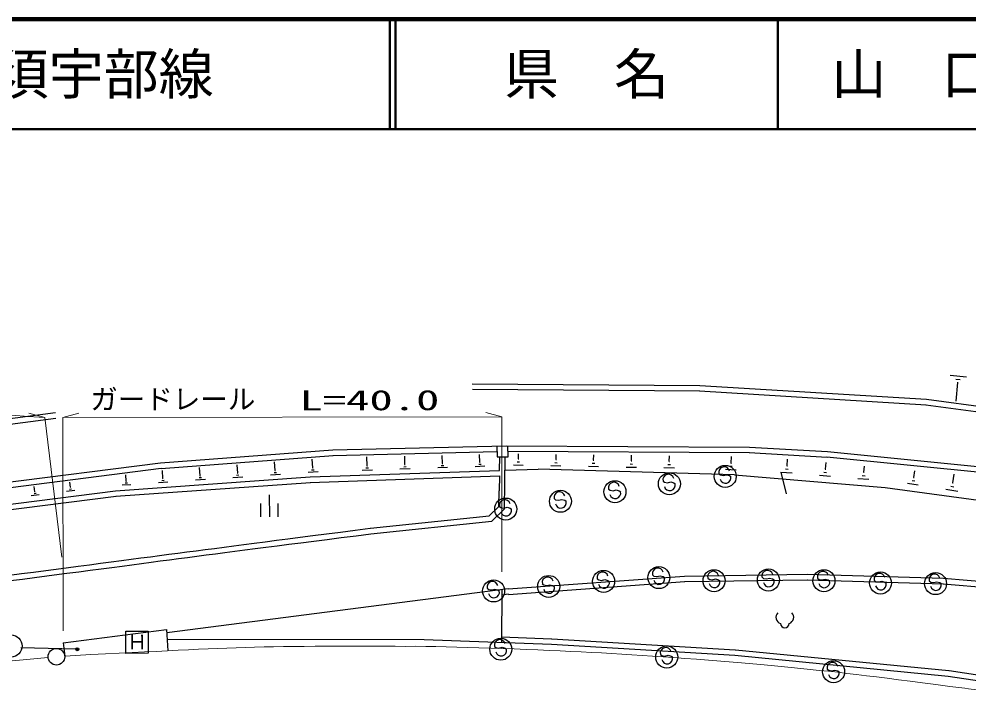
# Model space of a CAD drawing. Units: millimetres, scale not verified. Extents: x 40000 to 680000, y 20000 to 380000.
# Drawn here: x 264042 to 350388, y 318031 to 380000 of the extents above; entities that cross this region are included whole.
import ezdxf
from ezdxf.enums import TextEntityAlignment as Align

# ---------------------------------------------------------------- set-up
doc = ezdxf.new("R2010")
doc.units = ezdxf.units.MM
doc.header["$LTSCALE"] = 1000
doc.linetypes.add('CHAIN', pattern=[18.5, 12, -1.5, 3.5, -1.5])
for name, color, linetype, lineweight in [('M-BGD', 7, 'Continuous', 25), ('M-BMK', 2, 'CHAIN', 13), ('M-BMK-SRVR', 3, 'Continuous', 25), ('M-STR-HTXT', 7, 'Continuous', 13), ('M-STR-STRC', 7, 'Continuous', 25), ('M-TTL', 2, 'Continuous', 140), ('M-TTL-LINE', 7, 'Continuous', 50)]:
    doc.layers.add(name, color=color, linetype=linetype, lineweight=lineweight)
doc.layers.add('M-TTL-TXT', color=7, linetype='Continuous')
doc.styles.add('ＭＳ ゴシック', font='')
doc.styles.get('ＭＳ ゴシック').set_extended_font_data('MS Gothic')

msp = doc.modelspace()

# ---------------------------------------------------------------- linework, layer by layer
at = {"layer": 'M-BGD'}
for p, q in [((348681, 347632), (350155, 347484)), ((349203, 347282), (349574, 347243)), ((305232, 346862), (325931, 346708)), ((305267, 346360), (325932, 346207)), ((325931, 346708), (346530, 345444)), ((349354, 346962), (349186, 345278)), ((349314, 346972), (349404, 346962)), ((325902, 346207), (346500, 344943)), ((346530, 345444), (363401, 343173)), ((346470, 344943), (363342, 342672)), ((250637, 342081), (267353, 344238)), ((250708, 341580), (267399, 343733)), ((292554, 340838), (308329, 341231)), ((307467, 341210), (307488, 340207)), ((308329, 341231), (330439, 341102)), ((308491, 340229), (308469, 341231)), ((330439, 341102), (337516, 340701)), ((276910, 339663), (292554, 340838)), ((276951, 339162), (292594, 340337)), ((292564, 340336), (307478, 340708)), ((295683, 339409), (295662, 340221)), ((299120, 339514), (299099, 340286)), ((302538, 339619), (302507, 340351)), ((305926, 339724), (305905, 340426)), ((307488, 340207), (308491, 340229)), ((307721, 338985), (307739, 340218)), ((308167, 335488), (308240, 340228)), ((308480, 340730), (330440, 340601)), ((309433, 340020), (309442, 340481)), ((312851, 339964), (312860, 340435)), ((316269, 339909), (316278, 340400)), ((319707, 339844), (319716, 340355)), ((323145, 339788), (323164, 340310)), ((328757, 339656), (328787, 340237)), ((330410, 340611), (337487, 340200)), ((337466, 340210), (352834, 338678)), ((337516, 340701), (352883, 339169)), ((252358, 336571), (276910, 339663)), ((283917, 338741), (283866, 339492)), ((287324, 338976), (287273, 339748)), ((290752, 339211), (290691, 340003)), ((295653, 339409), (295713, 339409)), ((299090, 339514), (299150, 339514)), ((302428, 339438), (302659, 339439)), ((302508, 339619), (302568, 339619)), ((305495, 339353), (306377, 339384)), ((305826, 339543), (306046, 339554)), ((305895, 339724), (305956, 339724)), ((308973, 339488), (309875, 339469)), ((309323, 339749), (309544, 339749)), ((309413, 340020), (309463, 340020)), ((312381, 339422), (313293, 339404)), ((312731, 339694), (312962, 339684)), ((312821, 339964), (312881, 339964)), ((315798, 339357), (316721, 339348)), ((316149, 339628), (316379, 339629)), ((316239, 339909), (316299, 339909)), ((319587, 339573), (319817, 339563)), ((319677, 339844), (319737, 339844)), ((323025, 339508), (323265, 339508)), ((323124, 339788), (323175, 339789)), ((328628, 339365), (328868, 339356)), ((328727, 339656), (328788, 339646)), ((333819, 339403), (333879, 339403)), ((333849, 339403), (333899, 340014)), ((337348, 339107), (337397, 339698)), ((340836, 338811), (340885, 339383)), ((252419, 336070), (276971, 339172)), ((273785, 338005), (273744, 338566)), ((277122, 338260), (277071, 338981)), ((280510, 338505), (280458, 339247)), ((280480, 338505), (280540, 338505)), ((283807, 338550), (284037, 338570)), ((283887, 338741), (283937, 338741)), ((286894, 338584), (287806, 338646)), ((287224, 338785), (287455, 338806)), ((287294, 338976), (287354, 338976)), ((290311, 338810), (291233, 338881)), ((290502, 338399), (307721, 338985)), ((290513, 337898), (307701, 338484)), ((290642, 339021), (290872, 339041)), ((290722, 339211), (290772, 339221)), ((295222, 339017), (296174, 339049)), ((295573, 339218), (295813, 339229)), ((298670, 339132), (299592, 339164)), ((299010, 339323), (299241, 339334)), ((302098, 339247), (303000, 339269)), ((307701, 338484), (307693, 337121)), ((308222, 339006), (311228, 339100)), ((329070, 338584), (311228, 339100)), ((319226, 339292), (320158, 339283)), ((322664, 339237), (323606, 339218)), ((328247, 339084), (329219, 339035)), ((329070, 338584), (342782, 337421)), ((333299, 338831), (334311, 338752)), ((333299, 338831), (333763, 336867)), ((333699, 339112), (333950, 339082)), ((336807, 338545), (337800, 338466)), ((337198, 338816), (337448, 338796)), ((337318, 339107), (337378, 339097)), ((340686, 338520), (340937, 338501)), ((340806, 338811), (340866, 338811)), ((345387, 338347), (345476, 338958)), ((348926, 337851), (349045, 338632)), ((268714, 337446), (268653, 337927)), ((272804, 337141), (290502, 338399)), ((272845, 336640), (290533, 337898)), ((273425, 337663), (274196, 337715)), ((273705, 337844), (273895, 337854)), ((273765, 337995), (273815, 338005)), ((276712, 337888), (277574, 337950)), ((277022, 338079), (277233, 338100)), ((277092, 338260), (277142, 338270)), ((280089, 338114), (280981, 338175)), ((280410, 338325), (280630, 338335)), ((283487, 338349), (284389, 338411)), ((340296, 338259), (341278, 338180)), ((344796, 337825), (345779, 337676)), ((345217, 338066), (345458, 338026)), ((345347, 338347), (345417, 338337)), ((348896, 337861), (348956, 337851)), ((248784, 334090), (272804, 337141)), ((265157, 336709), (265889, 336801)), ((265408, 336890), (265598, 336911)), ((265488, 337051), (265427, 337532)), ((265468, 337041), (265508, 337051)), ((268374, 337105), (269116, 337196)), ((268634, 337286), (268815, 337306)), ((268684, 337446), (268734, 337446)), ((286794, 336764), (286797, 334759)), ((307665, 335707), (307693, 337121)), ((342782, 337421), (355103, 335765)), ((348275, 337278), (349368, 337109)), ((348736, 337550), (349006, 337500)), ((248845, 333599), (272865, 336640)), ((285993, 335961), (285995, 334758)), ((287599, 334760), (287597, 335963)), ((306784, 334844), (307665, 335707)), ((307016, 334363), (308167, 335488)), ((295981, 333726), (306784, 334844)), ((296032, 333225), (307016, 334363)), ((291983, 333219), (293266, 333382)), ((293266, 333382), (294609, 333554)), ((294609, 333554), (295971, 333726)), ((285429, 332368), (286411, 332500)), ((286411, 332500), (287434, 332632)), ((287434, 332632), (288486, 332763)), ((288486, 332763), (289598, 332905)), ((289598, 332905), (290761, 333057)), ((289669, 332414), (290831, 332556)), ((290761, 333057), (291983, 333219)), ((290831, 332556), (292044, 332718)), ((292044, 332718), (293327, 332881)), ((293327, 332881), (294679, 333053)), ((294679, 333053), (296032, 333225)), ((278485, 331466), (279307, 331578)), ((279307, 331578), (280138, 331689)), ((280138, 331689), (280970, 331791)), ((280970, 331791), (281822, 331902)), ((281822, 331902), (282694, 332014)), ((282694, 332014), (283576, 332135)), ((282755, 331523), (283646, 331634)), ((283576, 332135), (284487, 332247)), ((283646, 331634), (284558, 331756)), ((284487, 332247), (285429, 332368)), ((284558, 331756), (285500, 331877)), ((285500, 331877), (286482, 331999)), ((286482, 331999), (287494, 332131)), ((287494, 332131), (288557, 332272)), ((288557, 332272), (289669, 332414)), ((272412, 330676), (273344, 330798)), ((273344, 330798), (274236, 330919)), ((274236, 330919), (275118, 331031)), ((275118, 331031), (275980, 331142)), ((275980, 331142), (276821, 331254)), ((276041, 330641), (276882, 330753)), ((276821, 331254), (277653, 331365)), ((276882, 330753), (277714, 330864)), ((277653, 331365), (278485, 331466)), ((277714, 330864), (278546, 330975)), ((278546, 330975), (279367, 331077)), ((279367, 331077), (280199, 331188)), ((280199, 331188), (281041, 331300)), ((281041, 331300), (281893, 331411)), ((281893, 331411), (282755, 331523)), ((265358, 329744), (266480, 329886)), ((266480, 329886), (267181, 329977)), ((267181, 329977), (268324, 330129)), ((268324, 330129), (269406, 330271)), ((269406, 330271), (270448, 330413)), ((269477, 329780), (270519, 329912)), ((270448, 330413), (271450, 330544)), ((270519, 329912), (271511, 330053)), ((271450, 330544), (272412, 330676)), ((271511, 330053), (272473, 330175)), ((272473, 330175), (273405, 330297)), ((273405, 330297), (274307, 330418)), ((274307, 330418), (275189, 330530)), ((275189, 330530), (276041, 330641)), ((263193, 329460), (264255, 329602)), ((263274, 328969), (264346, 329101)), ((264255, 329602), (265358, 329744)), ((264346, 329101), (265438, 329243)), ((265438, 329243), (266561, 329395)), ((266561, 329395), (267252, 329486)), ((267252, 329486), (268385, 329638)), ((268385, 329638), (269477, 329780)), ((308488, 328221), (324522, 329377)), ((324522, 329377), (335688, 329543)), ((324533, 328876), (335698, 329042)), ((335678, 329042), (348057, 328689)), ((335688, 329543), (348076, 329190)), ((348076, 329190), (362601, 327927)), ((308488, 328221), (277473, 324229)), ((308528, 327720), (324563, 328876)), ((348027, 328688), (362551, 327426)), ((268063, 323323), (277452, 324529)), ((277452, 324529), (277565, 322595)), ((307892, 323861), (312453, 323687)), ((268063, 323323), (268195, 322101)), ((277504, 323637), (300867, 323630)), ((300867, 323630), (312434, 323186)), ((312434, 323186), (329113, 322187)), ((312463, 323687), (329142, 322688)), ((329113, 322187), (348500, 320300)), ((329162, 322688), (348549, 320791)), ((348579, 320791), (357942, 319391)), ((348500, 320300), (357873, 318890))]:
    msp.add_line(p, q, dxfattribs=at)
for centre, radius, start, end in [((333425, 325638), 583, 135.87698, 252.35812), ((333872, 325639), 583, 287.80432, 44.28546), ((333650, 325083), 401, 180.0813, 0.08114)]:
    msp.add_arc(centre, radius, start, end, dxfattribs=at)
at = {"layer": 'M-BMK'}
for p, q in [((285453, 322917), (286315, 322938)), ((286315, 322938), (287187, 322949)), ((287187, 322949), (288079, 322971)), ((288079, 322971), (289001, 322982)), ((289001, 322982), (289953, 322993)), ((289953, 322993), (290955, 323005)), ((290955, 323005), (291998, 323006)), ((291998, 323006), (293090, 323008)), ((293090, 323008), (294022, 323009)), ((294022, 323009), (295155, 323011)), ((295155, 323011), (296227, 323012)), ((296227, 323012), (297249, 323004)), ((297249, 323004), (298232, 323005)), ((298232, 323005), (299184, 322996)), ((299184, 322996), (300106, 322998)), ((300106, 322998), (301028, 322989)), ((301028, 322989), (301940, 322970)), ((301940, 322970), (302872, 322952)), ((302872, 322952), (303825, 322933)), ((303825, 322933), (304807, 322904)), ((269187, 322172), (268195, 322101)), ((269187, 322172), (270580, 322244)), ((270580, 322244), (271903, 322306)), ((271903, 322306), (273156, 322368)), ((273156, 322368), (274328, 322430)), ((274328, 322430), (275451, 322492)), ((275451, 322492), (276513, 322543)), ((276513, 322543), (277535, 322595)), ((277535, 322595), (278507, 322636)), ((278507, 322636), (279440, 322688)), ((279440, 322688), (280352, 322729)), ((280352, 322729), (281223, 322761)), ((281223, 322761), (282085, 322802)), ((282085, 322802), (282937, 322833)), ((282937, 322833), (283779, 322864)), ((283779, 322864), (284611, 322886)), ((284611, 322886), (285453, 322917)), ((304807, 322904), (305839, 322876)), ((305839, 322876), (306922, 322837)), ((306922, 322837), (307884, 322798)), ((307884, 322798), (309037, 322760)), ((309037, 322760), (310139, 322711)), ((310139, 322711), (311202, 322673)), ((311202, 322673), (312224, 322624)), ((312224, 322624), (313226, 322575)), ((313226, 322575), (314189, 322537)), ((314189, 322537), (315141, 322488)), ((315141, 322488), (316073, 322439)), ((316073, 322439), (316995, 322400)), ((316995, 322400), (317907, 322341)), ((317907, 322341), (318829, 322293)), ((318829, 322293), (319742, 322234)), ((319742, 322234), (320674, 322175)), ((320674, 322175), (321616, 322116)), ((321616, 322116), (322578, 322047)), ((262442, 321591), (266692, 321978)), ((322578, 322047), (323561, 321979)), ((323561, 321979), (324573, 321900)), ((324573, 321900), (325626, 321821)), ((325626, 321821), (326708, 321733)), ((326708, 321733), (327841, 321644)), ((327841, 321644), (328202, 321614)), ((328202, 321614), (329334, 321516)), ((329334, 321516), (330417, 321427)), ((330417, 321427), (331429, 321338)), ((331429, 321338), (332402, 321249)), ((332402, 321249), (333324, 321161)), ((333324, 321161), (334226, 321082)), ((334226, 321082), (335088, 320993)), ((335088, 320993), (335940, 320904)), ((335940, 320904), (336782, 320815)), ((336782, 320815), (337614, 320726)), ((337614, 320726), (338456, 320637)), ((338456, 320637), (339298, 320538)), ((339298, 320538), (340171, 320429)), ((340171, 320429), (341063, 320320)), ((341063, 320320), (341985, 320211)), ((341985, 320211), (342957, 320092)), ((342957, 320092), (343970, 319963)), ((343970, 319963), (345042, 319824)), ((345042, 319824), (346175, 319675)), ((346175, 319675), (347368, 319527)), ((347368, 319527), (348651, 319358)), ((348651, 319358), (350015, 319190)), ((350015, 319190), (350335, 319140)), ((350335, 319140), (351097, 319031))]:
    msp.add_line(p, q, dxfattribs=at)
at = {"layer": 'M-BMK-SRVR'}
msp.add_circle((267443, 322049), 752, dxfattribs=at)
at = {"layer": 'M-STR-HTXT'}
for p, q in [((264926, 344176), (266380, 343797)), ((267931, 331111), (266380, 343797)), ((268034, 343800), (269487, 344183)), ((268034, 343800), (307914, 343856)), ((268034, 343800), (268061, 324396)), ((306470, 344235), (307914, 343856)), ((307914, 343856), (307934, 329754))]:
    msp.add_line(p, q, dxfattribs=at)
msp.add_open_spline([(58051, 291624), (77047, 304417), (96042, 317210), (116813, 326633), (134001, 334431), (152404, 339920), (171026, 342907), (202398, 347939), (234389, 345868), (266380, 343797)], degree=3, knots=[0, 0, 0, 0, 1, 1, 1, 2, 2, 2, 3, 3, 3, 3], dxfattribs=at)
at = {"layer": 'M-STR-STRC'}
for p, q in [((327646, 338672), (327787, 338572)), ((327787, 338572), (328047, 338523)), ((328047, 338523), (328338, 338593)), ((328338, 338593), (328619, 338523)), ((328619, 338523), (328739, 338433)), ((322576, 338014), (322716, 337904)), ((322716, 337904), (322977, 337854)), ((322977, 337854), (323277, 337934)), ((323277, 337934), (323548, 337855)), ((323548, 337855), (323669, 337765)), ((317636, 337285), (317766, 337185)), ((317766, 337185), (318037, 337135)), ((318037, 337135), (318327, 337206)), ((318327, 337206), (318598, 337136)), ((318598, 337136), (318728, 337046)), ((312686, 336416), (312816, 336316)), ((312816, 336316), (313087, 336266)), ((313087, 336266), (313377, 336337)), ((313377, 336337), (313648, 336267)), ((313648, 336267), (313778, 336177)), ((307705, 335707), (307846, 335607)), ((307846, 335607), (308106, 335558)), ((308106, 335558), (308397, 335628)), ((308397, 335628), (308678, 335558)), ((308678, 335558), (308798, 335468)), ((316595, 329135), (316735, 329035)), ((316735, 329035), (316996, 328985)), ((316996, 328985), (317286, 329056)), ((317286, 329056), (317567, 328986)), ((317567, 328986), (317688, 328896)), ((321616, 329493), (321756, 329383)), ((321756, 329383), (322017, 329333)), ((322017, 329333), (322307, 329414)), ((322307, 329414), (322588, 329334)), ((322588, 329334), (322708, 329244)), ((326637, 329199), (326778, 329099)), ((326778, 329099), (327049, 329050)), ((327049, 329050), (327339, 329120)), ((327339, 329120), (327610, 329050)), ((327610, 329050), (327730, 328960)), ((331579, 329277), (331719, 329166)), ((331719, 329166), (331980, 329117)), ((331980, 329117), (332270, 329187)), ((332270, 329187), (332541, 329118)), ((332541, 329118), (332671, 329028)), ((336620, 329193), (336761, 329083)), ((336761, 329083), (337021, 329044)), ((337021, 329044), (337322, 329114)), ((337322, 329114), (337593, 329034)), ((337593, 329034), (337713, 328954)), ((341762, 329000), (341903, 328890)), ((306593, 328269), (306734, 328169)), ((306734, 328169), (307004, 328119)), ((307004, 328119), (307295, 328190)), ((307295, 328190), (307566, 328120)), ((307566, 328120), (307696, 328030)), ((307936, 328151), (307893, 323360)), ((311604, 328677), (311745, 328577)), ((311745, 328577), (312005, 328527)), ((312005, 328527), (312296, 328598)), ((312296, 328598), (312576, 328528)), ((312576, 328528), (312697, 328438)), ((341903, 328890), (342173, 328851)), ((342173, 328851), (342464, 328921)), ((342464, 328921), (342734, 328841)), ((342734, 328841), (342865, 328751)), ((346774, 328947), (346904, 328837)), ((346904, 328837), (347175, 328787)), ((347175, 328787), (347465, 328868)), ((347465, 328868), (347736, 328788)), ((347736, 328788), (347866, 328698)), ((308548, 327730), (307937, 327649)), ((273764, 324364), (275769, 324366)), ((273767, 322359), (273764, 324364)), ((275769, 324366), (275772, 322362)), ((307252, 322988), (307393, 322878)), ((269186, 322743), (264215, 322847)), ((269296, 322704), (269377, 322774)), ((275772, 322362), (273767, 322359)), ((307393, 322878), (307653, 322828)), ((307653, 322828), (307944, 322909)), ((307944, 322909), (308225, 322829)), ((308225, 322829), (308345, 322739)), ((322348, 322268), (322478, 322158)), ((322478, 322158), (322749, 322118)), ((322749, 322118), (323039, 322188)), ((323039, 322188), (323310, 322119)), ((323310, 322119), (323440, 322029)), ((337494, 320926), (337634, 320826)), ((337634, 320826), (337895, 320776)), ((337895, 320776), (338195, 320847)), ((338195, 320847), (338466, 320777)), ((338466, 320777), (338587, 320687))]:
    msp.add_line(p, q, dxfattribs=at)
for centre, radius in [((328228, 338433), 1002), ((323157, 337764), 1002), ((318207, 337045), 1002), ((313257, 336176), 1002), ((308287, 335468), 1002), ((317176, 328895), 1002), ((322197, 329243), 1002), ((327219, 328960), 1002), ((332160, 329027), 1002), ((337202, 328954), 1002), ((307175, 328029), 1002), ((312186, 328437), 1002), ((342344, 328751), 1002), ((347345, 328698), 1002), ((263322, 323026), 1002), ((307834, 322738), 1002), ((322919, 322028), 1002), ((269337, 322734), 140), ((269337, 322734), 110), ((269337, 322734), 80.2), ((269337, 322734), 50.1), ((269337, 322734), 20), ((338075, 320686), 1002)]:
    msp.add_circle(centre, radius, dxfattribs=at)
for centre, start, end in [((323067, 338135), 13.98682, 193.98682), ((328137, 338803), 13.98682, 193.98682), ((318116, 337406), 13.98682, 193.98682), ((323188, 337644), 193.98682, 13.98682), ((328258, 338312), 193.98682, 13.98682), ((313166, 336537), 13.98682, 193.98682), ((318237, 336925), 193.98682, 13.98682), ((308196, 335828), 13.98682, 193.98682), ((313287, 336056), 193.98682, 13.98682), ((308317, 335347), 193.98682, 13.98682), ((322107, 329614), 13.98682, 193.98682), ((332059, 329397), 13.98682, 193.98682), ((312095, 328798), 13.98682, 193.98682), ((317086, 329256), 13.98682, 193.98682), ((322228, 329123), 193.98682, 13.98682), ((327128, 329320), 13.98682, 193.98682), ((332190, 328907), 193.98682, 13.98682), ((337111, 329314), 13.98682, 193.98682), ((342253, 329121), 13.98682, 193.98682), ((347254, 329068), 13.98682, 193.98682), ((307084, 328390), 13.98682, 193.98682), ((312216, 328317), 193.98682, 13.98682), ((317207, 328775), 193.98682, 13.98682), ((327249, 328839), 193.98682, 13.98682), ((337232, 328823), 193.98682, 13.98682), ((342374, 328630), 193.98682, 13.98682), ((347375, 328577), 193.98682, 13.98682), ((307205, 327909), 193.98682, 13.98682), ((307743, 323109), 13.98682, 193.98682), ((307864, 322618), 193.98682, 13.98682), ((322828, 322389), 13.98682, 193.98682), ((322949, 321908), 193.98682, 13.98682), ((337985, 321047), 13.98682, 193.98682), ((338106, 320566), 193.98682, 13.98682)]:
    msp.add_arc(centre, 501, start, end, dxfattribs=at)
at = {"layer": 'M-TTL'}
msp.add_line((680000, 380000), (40000, 380000), dxfattribs=at)
at = {"layer": 'M-TTL-LINE'}
for p, q in [((297750, 380000), (297750, 370000)), ((298250, 380000), (298250, 370000)), ((333000, 380000), (333000, 370000)), ((40000, 370000), (680000, 370000))]:
    msp.add_line(p, q, dxfattribs=at)

# ---------------------------------------------------------------- texts
at = {"layer": 'M-STR-HTXT', "style": 'ＭＳ ゴシック'}
msp.add_text('ガードレール', height=1833, rotation=0.081, dxfattribs=at).set_placement((270524, 343977), align=Align.BOTTOM_LEFT)
at = {"layer": 'M-STR-HTXT', "style": 'ＭＳ ゴシック', "width": 1.7}
msp.add_text('L=40.0', height=1833, rotation=0.081, dxfattribs=at).set_placement((289534, 343889), align=Align.BOTTOM_LEFT)
at = {"layer": 'M-STR-STRC', "style": 'ＭＳ ゴシック'}
msp.add_text('Ｈ', height=1320, rotation=0.081, dxfattribs=at).set_placement((274776, 323380), align=Align.MIDDLE_CENTER)
at = {"layer": 'M-TTL-TXT', "style": 'ＭＳ ゴシック'}
msp.add_text('一般県道\u3000山口阿知須宇部線', height=3666, dxfattribs=at).set_placement((216734, 375000), align=Align.MIDDLE_LEFT)
for s, p in [('県\u3000名', (315625, 375000)), ('山\u3000口\u3000県', (350375, 375000))]:
    msp.add_text(s, height=3666, dxfattribs=at).set_placement(p, align=Align.MIDDLE_CENTER)

doc.saveas('drawing.dxf')
